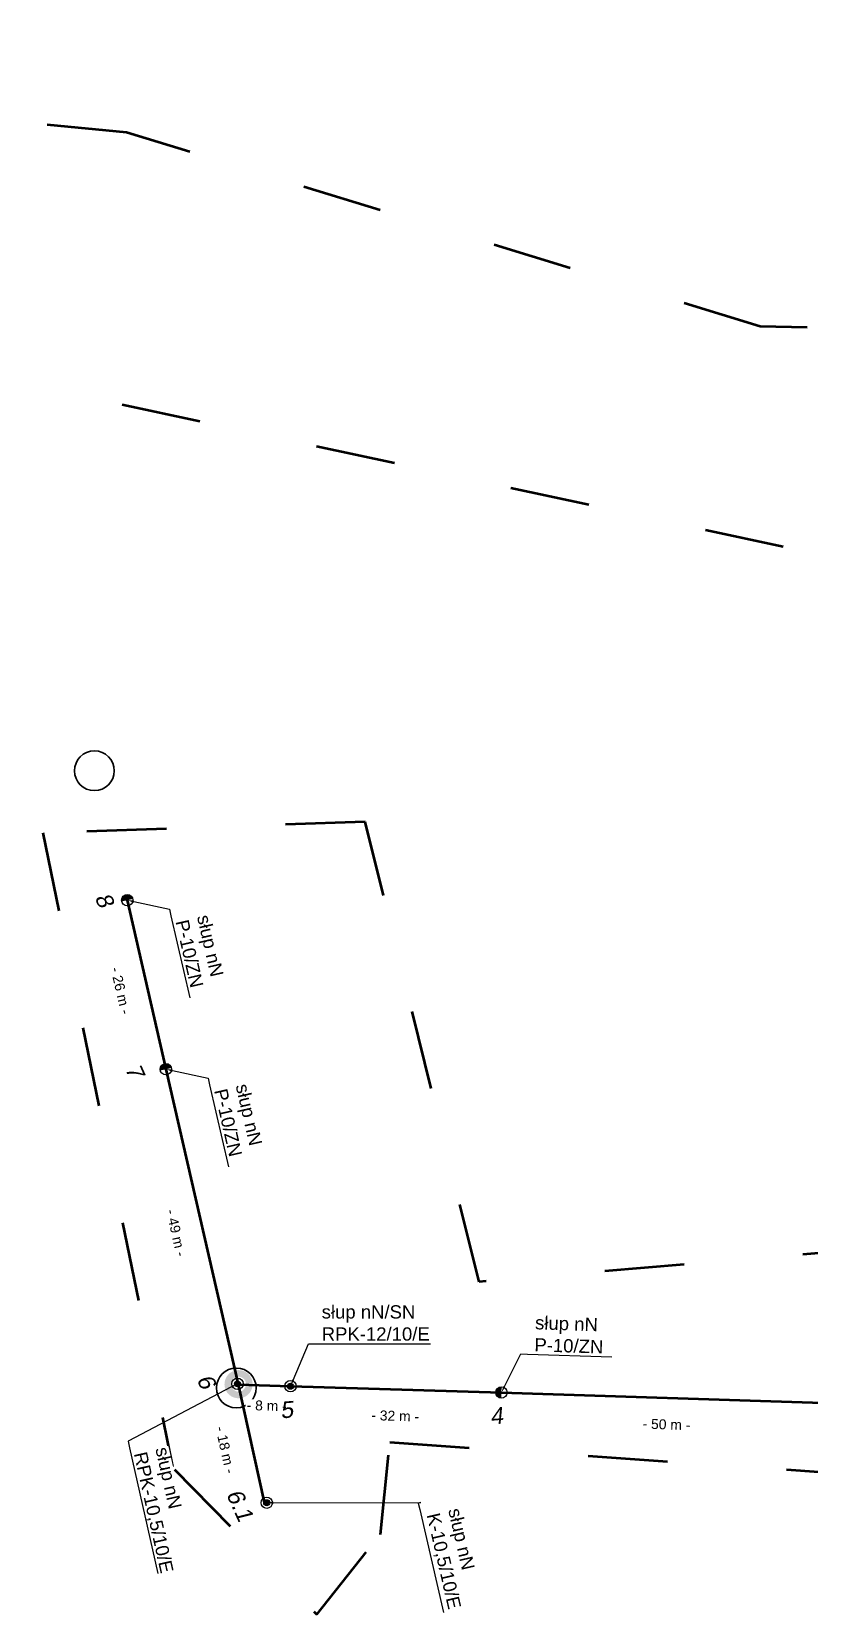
# Model space of a CAD drawing. Header units: metres. Extents: x 5772289 to 7530543, y 5762751 to 5793884.
# Drawn here: x 7525256.5 to 7525373.8, y 5787845.5 to 5788084.5 of the extents above; entities that cross this region are included whole.
import ezdxf
from ezdxf import colors
from ezdxf.entities.mleader import LeaderData, LeaderLine
from ezdxf.math import Vec2, Vec3

# ---------------------------------------------------------------- set-up
doc = ezdxf.new("R2010")
doc.units = ezdxf.units.M
doc.linetypes.add('GCAD_ISO03W100', pattern=[30, 12, -18])
for name, color, linetype, lineweight in [('!tele', 30, 'Continuous', 50), ('!trafo', 6, 'GCAD_ISO03W100', 50), ('00_Mufa', 3, 'Continuous', 30), ('_numery', 7, 'Continuous', 40)]:
    doc.layers.add(name, color=color, linetype=linetype, lineweight=lineweight)
for name, color, linetype in [('_MM mufy', 3, 'Continuous'), ('_MM opisy', 7, 'Continuous'), ('_MM slupy', 5, 'Continuous'), ('DIM', 7, 'Continuous')]:
    doc.layers.add(name, color=color, linetype=linetype)
doc.styles.get("Standard").update_dxf_attribs({"font": 'arial.ttf'})
doc.dimstyles.new('opis linie', dxfattribs={"dimtxt": 1.5, "dimasz": 0.18, "dimexe": 0.18, "dimexo": 0.0625, "dimgap": 2.5, "dimtad": 4, "dimdec": 0, "dimzin": 0, "dimdsep": 46, "dimtxsty": 'Standard', "dimcen": 0.09, "dimse1": 1, "dimse2": 1, "dimsd1": 1, "dimsd2": 1, "dimclrt": 256, "dimadec": 0, "dimazin": 0, "dimtfac": 1, "dimtdec": 0, "dimtofl": 0, "dimtmove": 0, "dimatfit": 3, "dimfxl": 1, "dimtfill": 1, "dimtolj": 1, "dimtzin": 0, "dimarcsym": 0})

# ---------------------------------------------------------------- blocks, each defined once
blk = doc.blocks.new('ZN')
at = {"layer": '_MM slupy', "transparency": 33554687}
h = blk.add_hatch(color=256, dxfattribs=at)
h.dxf.hatch_style = 1
h.paths.add_polyline_path([(0, -0.86), (0, 0.86, 1)])
at = {"layer": '_MM slupy'}
blk.add_circle((0, 0), 0.857, dxfattribs=at)
blk = doc.blocks.new('E')
at = {"layer": '_MM slupy'}
h = blk.add_hatch(color=256, dxfattribs=at)
h.dxf.hatch_style = 1
h.paths.add_polyline_path([(0.27, 0.37, 1), (-0.27, -0.37, 1)])
for radius in [0.857, 0.457]:
    blk.add_circle((0, 0), radius, dxfattribs=at)
blk = doc.blocks.new('*D3172')
at = {"layer": 'DIM', "insert": (7525269.89, 5787939.89), "char_height": 1.5, "attachment_point": 5, "rotation": 282.8759, "bg_fill": 3, "box_fill_scale": 1.1, "bg_fill_color": 9, "bg_fill_true_color": 13158600, "bg_fill_transparency": 0}
blk.add_mtext('\\A1;- 26 m -', dxfattribs=at)
blk = doc.blocks.new('*D3173')
at = {"layer": 'DIM', "insert": (7525278.26, 5787903.36), "char_height": 1.5, "attachment_point": 5, "rotation": 282.9153, "bg_fill": 3, "box_fill_scale": 1.1, "bg_fill_color": 9, "bg_fill_true_color": 13158600, "bg_fill_transparency": 0}
blk.add_mtext('\\A1;- 49 m -', dxfattribs=at)
blk = doc.blocks.new('*D3174')
at = {"layer": 'DIM', "insert": (7525285.69, 5787870.63), "char_height": 1.5, "attachment_point": 5, "rotation": 282.5058, "bg_fill": 3, "box_fill_scale": 1.1, "bg_fill_color": 9, "bg_fill_true_color": 13158600, "bg_fill_transparency": 0}
blk.add_mtext('\\A1;- 18 m -', dxfattribs=at)
blk = doc.blocks.new('*D3175')
at = {"layer": 'DIM', "insert": (7525291.94, 5787877.3), "char_height": 1.5, "attachment_point": 5, "rotation": 358.4897, "bg_fill": 3, "box_fill_scale": 1.1, "bg_fill_color": 9, "bg_fill_true_color": 13158600, "bg_fill_transparency": 0}
blk.add_mtext('\\A1;- 8 m -', dxfattribs=at)
blk = doc.blocks.new('*D3176')
at = {"layer": 'DIM', "insert": (7525311.33, 5787875.76), "char_height": 1.5, "attachment_point": 5, "rotation": 358.2276, "bg_fill": 3, "box_fill_scale": 1.1, "bg_fill_color": 9, "bg_fill_true_color": 13158600, "bg_fill_transparency": 0}
blk.add_mtext('\\A1;- 32 m -', dxfattribs=at)
blk = doc.blocks.new('*D3177')
at = {"layer": 'DIM', "insert": (7525352.26, 5787874.47), "char_height": 1.5, "attachment_point": 5, "rotation": 358.1629, "bg_fill": 3, "box_fill_scale": 1.1, "bg_fill_color": 9, "bg_fill_true_color": 13158600, "bg_fill_transparency": 0}
blk.add_mtext('\\A1;- 50 m -', dxfattribs=at)
blk = doc.blocks.new('mufa')
at = {"layer": '_MM mufy'}
h = blk.add_hatch(color=256, dxfattribs=at)
h.dxf.hatch_style = 1
h.paths.add_polyline_path([(2.15, 0.12, 1), (-2.1, -0.05, 1)])
h.paths.add_polyline_path([(-1.1, -0.01, -1), (1.15, 0.08, -1)], flags=16)
h.paths.add_polyline_path([(-0.83, 0, -1), (0.88, 0.07, -1)], flags=0)
blk = doc.blocks.new('q')
at = {"layer": '_MM slupy'}
blk.add_blockref('ZN', (0, 0), dxfattribs=at)
at = {"layer": '_MM opisy'}
ml = blk.add_multileader_mtext('Standard', dxfattribs=at)
ml.set_content('\\pxql;słup nN\\PP-10/ZN', color=256)
ml.set_leader_properties()
ml.build(insert=Vec2(0, 0))
ml.multileader.update_dxf_attribs({"has_text_frame": 1, "text_left_attachment_type": 5, "text_right_attachment_type": 5, "dogleg_length": 1, "arrow_head_size": 1})
ctx = ml.context
ctx.base_point, ctx.char_height, ctx.arrow_head_size, ctx.landing_gap_size, ctx.plane_origin = Vec3(3.75, 5.9), 2, 1, 1, Vec3(1.72, -1.42)
ctx.left_attachment, ctx.right_attachment = 5, 5
notes = []
notes.append((ctx, [(0, (1, 1, 0), (2.75, 5.9), (1, 0), 1, [(0, [(0, 0), (2.75, 5.9)], 0, [])])]))
ctx.mtext.insert, ctx.mtext.flow_direction = Vec3(4.75, 11.7), 5
ctx.mtext.has_bg_fill, ctx.mtext.bg_color, ctx.mtext.bg_scale_factor, ctx.mtext.bg_transparency, ctx.mtext.use_window_bg_color = 1, -1023410175, 1, 0, 1
for ctx, leaders in notes:
    for number, flags, end, landing, length, lines in leaders:
        leader = LeaderData()
        leader.index, (leader.has_last_leader_line, leader.has_dogleg_vector, leader.attachment_direction) = number, flags
        leader.last_leader_point, leader.dogleg_vector, leader.dogleg_length = Vec3(end), Vec3(landing), length
        for number, points, colour, breaks in lines:
            line = LeaderLine()
            line.index, line.vertices, line.color, line.breaks = number, Vec3.list(points), colors.encode_raw_color(colour), breaks
            leader.lines.append(line)
        ctx.leaders.append(leader)

msp = doc.modelspace()

# ---------------------------------------------------------------- linework, layer by layer
at = {"layer": '!trafo'}
msp.add_lwpolyline([(7525278.04, 5787867.7), (7525299.48, 5787845.81), (7525309.08, 5787857.89), (7525310.52, 5787871.8), (7525531.8, 5787856.51), (7525526.32, 5787950.18), (7525463.45, 5788037.94), (7525366.41, 5788040.05), (7525270.76, 5788069.31), (7525113.38, 5788084.5), (7525103.68, 5788045.26), (7525240.8, 5788034.58), (7525401.08, 5788000.18), (7525445.08, 5788001.81), (7525474.5, 5787908.62), (7525323.98, 5787896), (7525306.78, 5787965.33), (7525258.16, 5787963.68), (7525277.72, 5787868.08)], dxfattribs=at)
at = {"layer": '00_Mufa'}
for centre in [(7525265.93, 5787973.05), (7525287.35, 5787879.98)]:
    msp.add_circle(centre, 3, dxfattribs=at)

# ---------------------------------------------------------------- next in the draw order: block references
for p, rotation in [((7525270.89, 5787953.53), 282.8758561260086), ((7525276.72, 5787928.04), 282.9153245304846), ((7525327.35, 5787879.29), 358.1628989516362)]:
    msp.add_blockref('q', p, dxfattribs=dict(rotation=rotation))

# ---------------------------------------------------------------- next in the draw order: leaders
at = {"layer": '_MM opisy'}
ml = msp.add_multileader_mtext('Standard', dxfattribs=at)
ml.set_content('\\pxql;słup nN/SN\\PRPK-12/10/E', color=256)
ml.set_leader_properties()
ml.build(insert=Vec2(0, 0))
ml.multileader.update_dxf_attribs({"has_text_frame": 1, "text_left_attachment_type": 5, "text_right_attachment_type": 5, "dogleg_length": 1, "arrow_head_size": 1})
ctx = ml.context
ctx.base_point, ctx.char_height, ctx.arrow_head_size, ctx.landing_gap_size, ctx.plane_origin = Vec3(7525299.23, 5787886.65), 2, 1, 1, Vec3(7525297.24, 5787878.82)
ctx.left_attachment, ctx.right_attachment = 5, 5
notes = []
notes.append((ctx, [(0, (1, 1, 0), (7525298.23, 5787886.65), (1, 0), 1, [(0, [(7525295.52, 5787880.24), (7525298.23, 5787886.65)], 0, [])])]))
ctx.mtext.insert, ctx.mtext.flow_direction = Vec3(7525300.23, 5787892.45), 5
ctx.mtext.has_bg_fill, ctx.mtext.bg_color, ctx.mtext.bg_scale_factor, ctx.mtext.bg_transparency, ctx.mtext.use_window_bg_color = 1, -1023410175, 1, 0, 1
ml = msp.add_multileader_mtext('Standard', dxfattribs=at)
ml.set_content('\\pxql;słup nN\\PRPK-10,5/10/E', color=256)
ml.set_leader_properties()
ml.build(insert=Vec2(0, 0))
ml.multileader.update_dxf_attribs({"has_text_frame": 1, "text_left_attachment_type": 5, "text_right_attachment_type": 5, "dogleg_length": 1, "arrow_head_size": 1})
ctx = ml.context
ctx.base_point, ctx.char_height, ctx.arrow_head_size, ctx.landing_gap_size, ctx.plane_origin, ctx.plane_x_axis, ctx.plane_y_axis = Vec3(7525271.24, 5787870.96), 2, 1, 1, Vec3(7525286.51, 5787878.61), Vec3(0.219285, -0.975661), Vec3(0.975661, 0.219285)
ctx.left_attachment, ctx.right_attachment = 5, 5
notes.append((ctx, [(0, (1, 1, 0), (7525271.02, 5787871.94), (0.219285, -0.975661), 1, [(0, [(7525287.52, 5787880.6)], 0, [])])]))
ctx.mtext.insert, ctx.mtext.text_direction, ctx.mtext.flow_direction = Vec3(7525277.08, 5787871.25), Vec3(0.219285, -0.975661), 5
ctx.mtext.has_bg_fill, ctx.mtext.bg_color, ctx.mtext.bg_scale_factor, ctx.mtext.bg_transparency, ctx.mtext.use_window_bg_color = 1, -1023410175, 1, 0, 1
ml = msp.add_multileader_mtext('Standard', dxfattribs=at)
ml.set_content('\\pxql;słup nN\\PK-10,5/10/E', color=256)
ml.set_leader_properties()
ml.build(insert=Vec2(0, 0))
ml.multileader.update_dxf_attribs({"has_text_frame": 1, "text_left_attachment_type": 5, "text_right_attachment_type": 5, "dogleg_length": 1, "arrow_head_size": 1})
ctx = ml.context
ctx.base_point, ctx.char_height, ctx.arrow_head_size, ctx.landing_gap_size, ctx.plane_origin, ctx.plane_x_axis, ctx.plane_y_axis = Vec3(7525315.03, 5787861.63), 2, 1, 1, Vec3(7525290.94, 5787860.68), Vec3(0.223692, -0.97466), Vec3(0.97466, 0.223692)
ctx.left_attachment, ctx.right_attachment = 5, 5
notes.append((ctx, [(0, (1, 1, 0), (7525314.81, 5787862.61), (0.223692, -0.97466), 1, [(0, [(7525291.94, 5787862.67), (7525315.19, 5787862.7)], 0, [])])]))
ctx.mtext.insert, ctx.mtext.text_direction, ctx.mtext.flow_direction = Vec3(7525321.26, 5787862.04), Vec3(0.223692, -0.97466), 5
ctx.mtext.has_bg_fill, ctx.mtext.bg_color, ctx.mtext.bg_scale_factor, ctx.mtext.bg_transparency, ctx.mtext.use_window_bg_color = 1, -1023410175, 1, 0, 1
for ctx, leaders in notes:
    for number, flags, end, landing, length, lines in leaders:
        leader = LeaderData()
        leader.index, (leader.has_last_leader_line, leader.has_dogleg_vector, leader.attachment_direction) = number, flags
        leader.last_leader_point, leader.dogleg_vector, leader.dogleg_length = Vec3(end), Vec3(landing), length
        for number, points, colour, breaks in lines:
            line = LeaderLine()
            line.index, line.vertices, line.color, line.breaks = number, Vec3.list(points), colors.encode_raw_color(colour), breaks
            leader.lines.append(line)
        ctx.leaders.append(leader)

# ---------------------------------------------------------------- next in the draw order: linework, layer by layer
at = {"layer": '!tele'}
for points in [[(7525270.89, 5787953.53), (7525276.72, 5787928.04), (7525287.62, 5787880.48), (7525291.61, 5787862.52)], [(7525287.62, 5787880.48), (7525295.55, 5787880.27), (7525327.35, 5787879.29), (7525377.42, 5787877.68), (7525422.79, 5787876.48), (7525464.72, 5787875.35), (7525485.52, 5787874.42), (7525508.93, 5787873.64)]]:
    msp.add_lwpolyline(points, dxfattribs=at)

# ---------------------------------------------------------------- next in the draw order: block references
for p, rotation in [((7525287.52, 5787880.6), 282.6670599277579), ((7525291.94, 5787862.67), 282.9259991287749)]:
    msp.add_blockref('E', p, dxfattribs=dict(rotation=rotation))
msp.add_blockref('E', (7525295.52, 5787880.24))

# ---------------------------------------------------------------- next in the draw order: dimensions: what is measured, and where the dimension line sits
at = {"layer": 'DIM'}
dim = msp.add_aligned_dim(p1=(7525270.89, 5787953.53), p2=(7525276.72, 5787928.04), distance=-0.75, dimstyle='opis linie', override={"dimpost": '- <> m -'}, dxfattribs=at)
dim.commit()
dim.dimension.update_dxf_attribs({"geometry": '*D3172', "text_midpoint": (7525269.89, 5787939.89)})

# ---------------------------------------------------------------- next in the draw order: texts
at = {"layer": '_numery', "oblique": 10}
msp.add_text('8', height=2.5, rotation=294.1718, dxfattribs=at).set_placement((7525265.93, 5787953.95))

# ---------------------------------------------------------------- next in the draw order: dimensions: what is measured, and where the dimension line sits
at = {"layer": 'DIM'}
dim = msp.add_aligned_dim(p1=(7525276.72, 5787928.04), p2=(7525287.62, 5787880.48), distance=-0.75, dimstyle='opis linie', override={"dimpost": '- <> m -'}, dxfattribs=at)
dim.commit()
dim.dimension.update_dxf_attribs({"geometry": '*D3173', "text_midpoint": (7525278.26, 5787903.36)})

# ---------------------------------------------------------------- next in the draw order: texts
at = {"layer": '_numery', "oblique": 10}
msp.add_text('7', height=2.5, rotation=294.1718, dxfattribs=at).set_placement((7525270.5, 5787928.15))

# ---------------------------------------------------------------- next in the draw order: dimensions: what is measured, and where the dimension line sits
at = {"layer": 'DIM'}
dim = msp.add_aligned_dim(p1=(7525287.62, 5787880.48), p2=(7525291.61, 5787862.52), distance=-0.75, dimstyle='opis linie', override={"dimpost": '- <> m -'}, dxfattribs=at)
dim.commit()
dim.dimension.update_dxf_attribs({"geometry": '*D3174', "text_midpoint": (7525285.69, 5787870.63)})

# ---------------------------------------------------------------- next in the draw order: texts
at = {"layer": '_numery', "oblique": 10}
for s, p in [('6', (7525281.31, 5787881.34)), ('6.1', (7525285.77, 5787864.02))]:
    msp.add_text(s, height=2.5, rotation=294.1718, dxfattribs=at).set_placement(p)

# ---------------------------------------------------------------- next in the draw order: dimensions: what is measured, and where the dimension line sits
at = {"layer": 'DIM'}
dim = msp.add_linear_dim(base=(7525295.56, 5787880.47), p1=(7525287.62, 5787880.48), p2=(7525295.55, 5787880.27), angle=358.4897, dimstyle='opis linie', override={"dimpost": '- <> m -'}, dxfattribs=at)
dim.commit()
dim.dimension.update_dxf_attribs({"geometry": '*D3175', "text_midpoint": (7525292.02, 5787880.56), "dimtype": 161})

# ---------------------------------------------------------------- next in the draw order: block references
at = {"color": 5, "lineweight": 70}
msp.add_blockref('mufa', (7525287.66, 5787880.51), dxfattribs=at)

# ---------------------------------------------------------------- next in the draw order: dimensions: what is measured, and where the dimension line sits
at = {"layer": 'DIM'}
dim = msp.add_aligned_dim(p1=(7525295.55, 5787880.27), p2=(7525327.35, 5787879.29), distance=-0.75, dimstyle='opis linie', override={"dimpost": '- <> m -'}, dxfattribs=at)
dim.commit()
dim.dimension.update_dxf_attribs({"geometry": '*D3176', "text_midpoint": (7525311.33, 5787875.76)})

# ---------------------------------------------------------------- next in the draw order: texts
at = {"layer": '_numery', "oblique": 10}
msp.add_text('5', height=2.5, rotation=4.5539, dxfattribs=at).set_placement((7525294.06, 5787875.38))

# ---------------------------------------------------------------- next in the draw order: dimensions: what is measured, and where the dimension line sits
at = {"layer": 'DIM'}
dim = msp.add_aligned_dim(p1=(7525327.35, 5787879.29), p2=(7525377.42, 5787877.68), distance=-0.75, dimstyle='opis linie', override={"dimpost": '- <> m -'}, dxfattribs=at)
dim.commit()
dim.dimension.update_dxf_attribs({"geometry": '*D3177', "text_midpoint": (7525352.26, 5787874.47)})

# ---------------------------------------------------------------- next in the draw order: texts
at = {"layer": '_numery', "oblique": 10}
msp.add_text('4', height=2.5, rotation=4.5539, dxfattribs=at).set_placement((7525325.72, 5787874.46))

doc.saveas('drawing.dxf')
